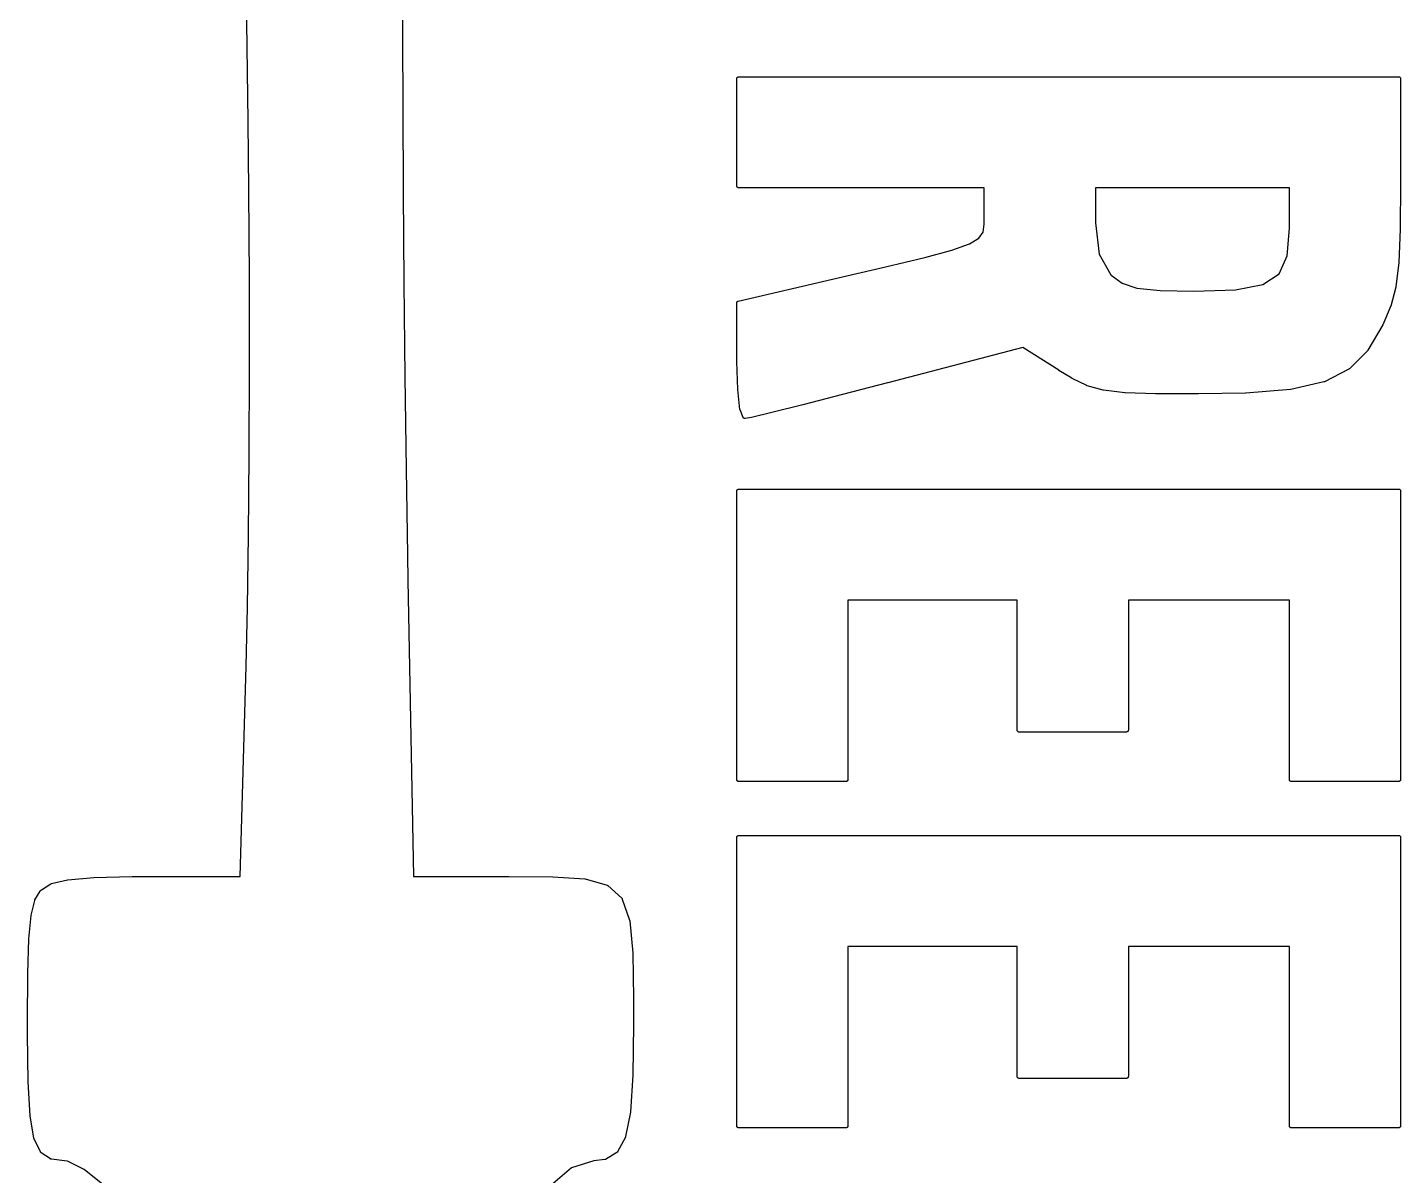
# Model space of a CAD drawing. Extents: x -1.2 to 49.3, y 2.3 to 45.6.
# Drawn here: x 36.845 to 40.369, y 16.127 to 19.074 of the extents above; entities that cross this region are included whole.
import ezdxf

# ---------------------------------------------------------------- set-up
doc = ezdxf.new("R2010")
doc.units = 0
doc.layers.add('BLACK', color=7, linetype='CONTINUOUS')

msp = doc.modelspace()

# ---------------------------------------------------------------- linework, layer by layer
at = {"layer": 'BLACK', "linetype": 'CONTINUOUS'}
for p, q in [((37.4112, 18.8332), (37.4001, 19.6848)), ((37.8076, 19.2418), (37.8075, 19.0643)), ((37.8075, 19.0643), (37.8075, 19.0512)), ((37.8075, 19.0512), (37.808, 18.8672)), ((38.6653, 18.9427), (38.6654, 18.9432)), ((38.6653, 18.6675), (38.6653, 18.9427)), ((38.6654, 18.9437), (38.6656, 18.9442)), ((38.6654, 18.9432), (38.6654, 18.9437)), ((38.6654, 18.9437), (38.6654, 18.9437)), ((38.6654, 18.9437), (38.6654, 18.9437)), ((38.6656, 18.9442), (38.6657, 18.9446)), ((38.6657, 18.9446), (38.666, 18.9451)), ((38.6657, 18.9446), (38.6657, 18.9446)), ((38.6657, 18.9446), (38.6657, 18.9446)), ((38.666, 18.9451), (38.6662, 18.9455)), ((38.6662, 18.9455), (38.6665, 18.9459)), ((38.6662, 18.9455), (38.6662, 18.9455)), ((38.6662, 18.9455), (38.6662, 18.9455)), ((38.6665, 18.9459), (38.6668, 18.9462)), ((38.6668, 18.9462), (38.6672, 18.9465)), ((38.6668, 18.9462), (38.6668, 18.9462)), ((38.6668, 18.9462), (38.6668, 18.9462)), ((38.6672, 18.9465), (38.6676, 18.9468)), ((38.6676, 18.9468), (38.668, 18.9471)), ((38.6676, 18.9468), (38.6676, 18.9468)), ((38.6676, 18.9468), (38.6676, 18.9468)), ((38.668, 18.9471), (38.6684, 18.9473)), ((38.6684, 18.9473), (38.6684, 18.9473)), ((38.6684, 18.9473), (38.6685, 18.9473)), ((38.6685, 18.9473), (38.6689, 18.9474)), ((38.6689, 18.9474), (38.6694, 18.9476)), ((38.6694, 18.9476), (38.6694, 18.9476)), ((38.6694, 18.9476), (38.6694, 18.9476)), ((38.6694, 18.9476), (38.6698, 18.9476)), ((38.6698, 18.9476), (38.6703, 18.9477)), ((38.6703, 18.9477), (40.3637, 18.9477)), ((40.3637, 18.9477), (40.3642, 18.9476)), ((40.3642, 18.9476), (40.3647, 18.9476)), ((40.3647, 18.9476), (40.3647, 18.9476)), ((40.3647, 18.9476), (40.3647, 18.9476)), ((40.3647, 18.9476), (40.3652, 18.9474)), ((40.3652, 18.9474), (40.3656, 18.9473)), ((40.3656, 18.9473), (40.3656, 18.9473)), ((40.3656, 18.9473), (40.3656, 18.9473)), ((40.3656, 18.9473), (40.3661, 18.947)), ((40.3661, 18.947), (40.3665, 18.9468)), ((40.3665, 18.9468), (40.3665, 18.9468)), ((40.3665, 18.9468), (40.3665, 18.9468)), ((40.3665, 18.9468), (40.3669, 18.9465)), ((40.3669, 18.9465), (40.3672, 18.9462)), ((40.3672, 18.9462), (40.3672, 18.9462)), ((40.3672, 18.9462), (40.3672, 18.9462)), ((40.3672, 18.9462), (40.3675, 18.9458)), ((40.3675, 18.9458), (40.3678, 18.9454)), ((40.3678, 18.9454), (40.3678, 18.9454)), ((40.3678, 18.9454), (40.3678, 18.9454)), ((40.3678, 18.9454), (40.3681, 18.945)), ((40.3681, 18.945), (40.3683, 18.9446)), ((40.3683, 18.9446), (40.3683, 18.9446)), ((40.3683, 18.9446), (40.3683, 18.9445)), ((40.3683, 18.9445), (40.3684, 18.9441)), ((40.3684, 18.9441), (40.3686, 18.9436)), ((40.3686, 18.9436), (40.3686, 18.9436)), ((40.3686, 18.9436), (40.3686, 18.9436)), ((40.3686, 18.9436), (40.3686, 18.9432)), ((40.3686, 18.9432), (40.3687, 18.9427)), ((40.3687, 18.9427), (40.3687, 18.6741)), ((37.808, 18.8672), (37.8092, 18.6525)), ((37.4131, 18.6547), (37.4112, 18.8332)), ((37.4144, 18.4299), (37.4131, 18.6547)), ((37.4131, 18.6547), (37.4131, 18.6547)), ((37.8092, 18.6525), (37.8092, 18.6525)), ((37.8092, 18.6525), (37.8112, 18.4188)), ((38.6654, 18.667), (38.6653, 18.6675)), ((38.6654, 18.6666), (38.6654, 18.667)), ((38.6654, 18.6665), (38.6654, 18.6666)), ((38.6656, 18.666), (38.6654, 18.6665)), ((38.6654, 18.6665), (38.6654, 18.6665)), ((38.6657, 18.6656), (38.6656, 18.666)), ((38.6659, 18.6652), (38.6657, 18.6656)), ((38.6657, 18.6656), (38.6657, 18.6656)), ((38.6657, 18.6656), (38.6657, 18.6656)), ((38.6661, 18.6648), (38.6659, 18.6652)), ((38.6662, 18.6647), (38.6661, 18.6648)), ((38.6665, 18.6643), (38.6662, 18.6647)), ((38.6662, 18.6647), (38.6662, 18.6647)), ((38.6668, 18.664), (38.6665, 18.6643)), ((38.6671, 18.6637), (38.6668, 18.664)), ((38.6668, 18.664), (38.6668, 18.664)), ((38.6668, 18.664), (38.6668, 18.664)), ((38.6675, 18.6634), (38.6671, 18.6637)), ((38.6679, 18.6632), (38.6675, 18.6634)), ((38.6675, 18.6634), (38.6675, 18.6634)), ((38.6675, 18.6634), (38.6675, 18.6634)), ((38.6684, 18.6629), (38.6679, 18.6632)), ((38.6688, 18.6628), (38.6684, 18.6629)), ((38.6684, 18.6629), (38.6684, 18.6629)), ((38.6684, 18.6629), (38.6684, 18.6629)), ((38.6693, 18.6626), (38.6688, 18.6628)), ((38.6698, 18.6626), (38.6693, 18.6626)), ((38.6693, 18.6626), (38.6693, 18.6626)), ((38.6693, 18.6626), (38.6693, 18.6626)), ((38.6703, 18.6625), (38.6698, 18.6626)), ((39.3003, 18.6625), (38.6703, 18.6625)), ((39.3003, 18.5944), (39.3003, 18.6625)), ((39.5855, 18.6625), (39.5855, 18.5725)), ((40.0835, 18.6625), (39.5855, 18.6625)), ((40.0835, 18.565), (40.0835, 18.6625)), ((40.3687, 18.6741), (40.3677, 18.5564)), ((39.3004, 18.5688), (39.3003, 18.5944)), ((39.5855, 18.5725), (39.595, 18.4921)), ((39.2868, 18.5332), (39.2974, 18.5487)), ((39.2974, 18.5487), (39.3004, 18.5688)), ((40.0775, 18.4876), (40.0835, 18.5586)), ((40.0835, 18.5586), (40.0835, 18.565)), ((40.3677, 18.5562), (40.364, 18.4711)), ((40.3677, 18.5564), (40.3677, 18.5563)), ((40.3677, 18.5563), (40.3677, 18.5563)), ((40.3677, 18.5563), (40.3677, 18.5562)), ((39.1475, 18.4839), (39.2176, 18.5027)), ((39.2176, 18.5027), (39.2623, 18.5185)), ((39.2623, 18.5185), (39.2868, 18.5332)), ((39.047, 18.4598), (39.1475, 18.4839)), ((39.595, 18.4921), (39.6255, 18.4391)), ((40.057, 18.4417), (40.0775, 18.4876)), ((40.364, 18.4707), (40.3563, 18.4084)), ((40.364, 18.4711), (40.364, 18.471)), ((40.364, 18.471), (40.364, 18.4708)), ((40.364, 18.4708), (40.364, 18.4707)), ((37.4144, 18.4298), (37.4144, 18.4299)), ((37.4147, 18.2014), (37.4144, 18.4298)), ((38.9106, 18.428), (39.047, 18.4597)), ((39.047, 18.4597), (39.047, 18.4598)), ((39.6255, 18.4391), (39.6261, 18.4384)), ((39.6261, 18.4384), (39.6539, 18.4174)), ((40.0156, 18.4144), (40.057, 18.4417)), ((37.8112, 18.4188), (37.8112, 18.4188)), ((37.8112, 18.4188), (37.8138, 18.1777)), ((38.6692, 18.3719), (38.9106, 18.428)), ((38.9106, 18.428), (38.9106, 18.428)), ((39.6539, 18.4174), (39.6918, 18.4049)), ((39.6918, 18.4049), (39.7518, 18.3988)), ((39.7518, 18.3988), (39.8381, 18.3973)), ((39.8381, 18.3973), (39.9449, 18.4009)), ((39.9449, 18.4009), (40.0156, 18.4144)), ((40.3562, 18.4078), (40.3435, 18.3588)), ((40.3563, 18.4081), (40.3562, 18.4078)), ((40.3563, 18.4084), (40.3563, 18.4084)), ((40.3563, 18.4084), (40.3563, 18.4081)), ((38.6653, 18.3671), (38.6654, 18.3675)), ((38.6653, 18.2209), (38.6653, 18.3671)), ((38.6654, 18.3681), (38.6656, 18.3684)), ((38.6654, 18.368), (38.6654, 18.3681)), ((38.6654, 18.3679), (38.6654, 18.368)), ((38.6654, 18.3675), (38.6654, 18.3679)), ((38.6656, 18.3684), (38.6657, 18.3688)), ((38.6657, 18.369), (38.6659, 18.3693)), ((38.6657, 18.3689), (38.6657, 18.369)), ((38.6657, 18.3688), (38.6657, 18.3689)), ((38.6659, 18.3693), (38.6661, 18.3697)), ((38.6661, 18.3697), (38.6662, 18.3698)), ((38.6662, 18.3699), (38.6665, 18.3702)), ((38.6662, 18.3698), (38.6662, 18.3699)), ((38.6665, 18.3702), (38.6667, 18.3705)), ((38.6667, 18.3705), (38.6668, 18.3705)), ((38.6668, 18.3706), (38.6671, 18.3708)), ((38.6668, 18.3705), (38.6668, 18.3706)), ((38.6671, 18.3708), (38.6674, 18.3711)), ((38.6674, 18.3711), (38.6675, 18.3711)), ((38.6675, 18.3711), (38.6676, 18.3712)), ((38.6676, 18.3712), (38.6679, 18.3714)), ((38.6679, 18.3714), (38.6683, 18.3716)), ((38.6683, 18.3716), (38.6684, 18.3716)), ((38.6684, 18.3716), (38.6685, 18.3717)), ((38.6685, 18.3717), (38.6688, 18.3718)), ((38.6688, 18.3718), (38.6692, 18.3719)), ((40.3434, 18.3587), (40.3433, 18.3584)), ((40.3435, 18.3588), (40.3434, 18.3587)), ((40.3432, 18.3581), (40.3241, 18.3126)), ((40.3433, 18.3584), (40.3432, 18.3581)), ((40.3234, 18.3111), (40.2851, 18.2461)), ((40.3235, 18.3113), (40.3234, 18.3111)), ((40.3236, 18.3114), (40.3235, 18.3113)), ((40.324, 18.3124), (40.3236, 18.3115)), ((40.3236, 18.3115), (40.3236, 18.3114)), ((40.3241, 18.3125), (40.324, 18.3124)), ((40.3241, 18.3126), (40.3241, 18.3125)), ((40.3241, 18.3125), (40.3241, 18.3125)), ((38.6653, 18.2167), (38.6653, 18.2209)), ((39.3997, 18.2527), (39.0526, 18.1618)), ((39.4921, 18.194), (39.3997, 18.2527)), ((40.2844, 18.2451), (40.2373, 18.1978)), ((40.2845, 18.2452), (40.2844, 18.2451)), ((40.2844, 18.2451), (40.2844, 18.2451)), ((40.2847, 18.2455), (40.2845, 18.2452)), ((40.285, 18.2458), (40.2847, 18.2455)), ((40.2851, 18.246), (40.285, 18.2459)), ((40.285, 18.2459), (40.285, 18.2458)), ((40.2851, 18.2461), (40.2851, 18.246)), ((37.414, 17.9784), (37.4147, 18.2013)), ((37.4147, 18.2013), (37.4147, 18.2014)), ((38.6653, 18.2166), (38.6653, 18.2167)), ((38.6653, 18.2167), (38.6653, 18.2167)), ((38.6677, 18.1449), (38.6653, 18.2166)), ((38.6653, 18.2166), (38.6653, 18.2166)), ((39.4922, 18.1939), (39.4921, 18.194)), ((39.4921, 18.194), (39.4921, 18.194)), ((39.4921, 18.194), (39.4921, 18.194)), ((39.5254, 18.1736), (39.4922, 18.1939)), ((40.2361, 18.1969), (40.1734, 18.1648)), ((40.2363, 18.197), (40.2361, 18.1969)), ((40.2365, 18.1971), (40.2363, 18.197)), ((40.2367, 18.1973), (40.2365, 18.1971)), ((40.2369, 18.1974), (40.2367, 18.1973)), ((40.2371, 18.1976), (40.2369, 18.1974)), ((40.2373, 18.1977), (40.2371, 18.1976)), ((40.2373, 18.1978), (40.2373, 18.1977)), ((37.8138, 18.1777), (37.8138, 18.1777)), ((37.8138, 18.1777), (37.8169, 17.9407)), ((39.0525, 18.1617), (38.9368, 18.1316)), ((39.0526, 18.1618), (39.0525, 18.1617)), ((39.0525, 18.1617), (39.0525, 18.1617)), ((39.5255, 18.1735), (39.5254, 18.1736)), ((39.5257, 18.1734), (39.5255, 18.1735)), ((39.5258, 18.1734), (39.5257, 18.1734)), ((39.5636, 18.1548), (39.5258, 18.1734)), ((39.564, 18.1546), (39.5636, 18.1548)), ((39.5644, 18.1545), (39.564, 18.1546)), ((39.5645, 18.1545), (39.5644, 18.1545)), ((39.6059, 18.1429), (39.5645, 18.1545)), ((40.1722, 18.1644), (40.087, 18.1449)), ((40.1723, 18.1644), (40.1722, 18.1644)), ((40.1724, 18.1644), (40.1723, 18.1644)), ((40.1727, 18.1646), (40.1724, 18.1644)), ((40.1731, 18.1647), (40.1727, 18.1646)), ((40.1732, 18.1647), (40.1731, 18.1647)), ((40.1733, 18.1648), (40.1732, 18.1647)), ((40.1734, 18.1648), (40.1733, 18.1648)), ((38.6677, 18.1448), (38.6677, 18.1449)), ((38.6677, 18.1446), (38.6677, 18.1448)), ((38.6734, 18.0937), (38.6677, 18.1446)), ((38.6677, 18.1446), (38.6677, 18.1446)), ((38.9367, 18.1316), (38.8352, 18.1057)), ((38.9368, 18.1316), (38.9367, 18.1316)), ((38.9367, 18.1316), (38.9367, 18.1316)), ((39.6063, 18.1428), (39.6059, 18.1429)), ((39.6066, 18.1427), (39.6063, 18.1428)), ((39.6067, 18.1427), (39.6066, 18.1427)), ((39.6615, 18.1364), (39.6067, 18.1427)), ((39.6616, 18.1364), (39.6615, 18.1364)), ((39.6618, 18.1364), (39.6616, 18.1364)), ((39.6619, 18.1364), (39.6618, 18.1364)), ((39.7396, 18.1338), (39.6619, 18.1364)), ((39.7397, 18.1338), (39.7396, 18.1338)), ((39.7396, 18.1338), (39.7396, 18.1338)), ((39.7398, 18.1338), (39.7397, 18.1338)), ((39.8502, 18.1333), (39.7398, 18.1338)), ((39.8503, 18.1333), (39.8502, 18.1333)), ((39.8502, 18.1333), (39.8502, 18.1333)), ((39.8502, 18.1333), (39.8502, 18.1333)), ((39.9712, 18.1354), (39.8503, 18.1333)), ((39.9714, 18.1354), (39.9712, 18.1354)), ((39.9715, 18.1354), (39.9714, 18.1354)), ((39.9716, 18.1354), (39.9715, 18.1354)), ((40.0863, 18.1448), (39.9716, 18.1354)), ((40.0866, 18.1449), (40.0863, 18.1448)), ((40.0869, 18.1449), (40.0866, 18.1449)), ((40.087, 18.1449), (40.0869, 18.1449)), ((38.6734, 18.0935), (38.6734, 18.0937)), ((38.6734, 18.0934), (38.6734, 18.0935)), ((38.6735, 18.0931), (38.6734, 18.0934)), ((38.6736, 18.0928), (38.6735, 18.0931)), ((38.6736, 18.0926), (38.6736, 18.0928)), ((38.6737, 18.0924), (38.6736, 18.0926)), ((38.6816, 18.0731), (38.6737, 18.0924)), ((38.6737, 18.0924), (38.6737, 18.0924)), ((38.7551, 18.0856), (38.7034, 18.0733)), ((38.8352, 18.1057), (38.7551, 18.0856)), ((38.7551, 18.0856), (38.7551, 18.0856)), ((38.7551, 18.0856), (38.7551, 18.0856)), ((38.8352, 18.1057), (38.8352, 18.1057)), ((38.8352, 18.1057), (38.8352, 18.1057)), ((38.6818, 18.0726), (38.6816, 18.0731)), ((38.682, 18.0722), (38.6818, 18.0726)), ((38.6823, 18.0718), (38.682, 18.0722)), ((38.682, 18.0722), (38.682, 18.0722)), ((38.682, 18.0722), (38.682, 18.0722)), ((38.6826, 18.0715), (38.6823, 18.0718)), ((38.6831, 18.071), (38.6826, 18.0715)), ((38.6826, 18.0715), (38.6826, 18.0715)), ((38.6826, 18.0715), (38.6826, 18.0715)), ((38.6834, 18.0708), (38.6831, 18.071)), ((38.6839, 18.0706), (38.6834, 18.0708)), ((38.6834, 18.0708), (38.6834, 18.0708)), ((38.6834, 18.0708), (38.6834, 18.0708)), ((38.6842, 18.0704), (38.6839, 18.0706)), ((38.6843, 18.0704), (38.6842, 18.0704)), ((38.6842, 18.0704), (38.6842, 18.0704)), ((38.6848, 18.0702), (38.6843, 18.0704)), ((38.6852, 18.0701), (38.6848, 18.0702)), ((38.6857, 18.07), (38.6852, 18.0701)), ((38.6852, 18.0701), (38.6852, 18.0701)), ((38.6852, 18.0701), (38.6852, 18.0701)), ((38.6861, 18.07), (38.6857, 18.07)), ((38.6862, 18.07), (38.6861, 18.07)), ((38.6861, 18.07), (38.6861, 18.07)), ((38.6866, 18.07), (38.6862, 18.07)), ((38.6871, 18.0701), (38.6866, 18.07)), ((38.6872, 18.0701), (38.6871, 18.0701)), ((38.6871, 18.0701), (38.6871, 18.0701)), ((38.6871, 18.0701), (38.6871, 18.0701)), ((38.7032, 18.0732), (38.6872, 18.0701)), ((38.7033, 18.0732), (38.7032, 18.0732)), ((38.7034, 18.0733), (38.7033, 18.0732)), ((38.7033, 18.0732), (38.7033, 18.0732)), ((37.4124, 17.7702), (37.414, 17.9783)), ((37.414, 17.9783), (37.414, 17.9784)), ((37.8169, 17.9407), (37.8169, 17.9407)), ((37.8169, 17.9407), (37.8204, 17.7197)), ((38.6653, 17.8844), (38.6654, 17.8849)), ((38.6653, 17.1435), (38.6653, 17.8844)), ((38.6654, 17.8854), (38.6656, 17.8859)), ((38.6654, 17.8853), (38.6654, 17.8854)), ((38.6654, 17.8854), (38.6654, 17.8854)), ((38.6654, 17.8849), (38.6654, 17.8853)), ((38.6656, 17.8859), (38.6657, 17.8863)), ((38.6657, 17.8863), (38.666, 17.8868)), ((38.6657, 17.8863), (38.6657, 17.8863)), ((38.6657, 17.8863), (38.6657, 17.8863)), ((38.666, 17.8868), (38.6662, 17.8871)), ((38.6662, 17.8872), (38.6665, 17.8875)), ((38.6662, 17.8871), (38.6662, 17.8872)), ((38.6662, 17.8871), (38.6662, 17.8871)), ((38.6665, 17.8875), (38.6668, 17.8879)), ((38.6668, 17.8879), (38.6672, 17.8882)), ((38.6668, 17.8879), (38.6668, 17.8879)), ((38.6668, 17.8879), (38.6668, 17.8879)), ((38.6672, 17.8882), (38.6676, 17.8885)), ((38.6676, 17.8885), (38.668, 17.8887)), ((38.6676, 17.8885), (38.6676, 17.8885)), ((38.6676, 17.8885), (38.6676, 17.8885)), ((38.668, 17.8887), (38.6684, 17.889)), ((38.6684, 17.889), (38.6684, 17.889)), ((38.6684, 17.889), (38.6685, 17.889)), ((38.6685, 17.889), (38.6689, 17.8891)), ((38.6689, 17.8891), (38.6694, 17.8892)), ((38.6694, 17.8892), (38.6698, 17.8893)), ((38.6694, 17.8892), (38.6694, 17.8892)), ((38.6694, 17.8892), (38.6694, 17.8892)), ((38.6698, 17.8893), (38.6703, 17.8893)), ((38.6703, 17.8893), (40.3637, 17.8893)), ((40.3637, 17.8893), (40.3642, 17.8893)), ((40.3642, 17.8893), (40.3647, 17.8892)), ((40.3647, 17.8892), (40.3647, 17.8892)), ((40.3647, 17.8892), (40.3647, 17.8892)), ((40.3647, 17.8892), (40.3652, 17.8891)), ((40.3652, 17.8891), (40.3656, 17.8889)), ((40.3656, 17.8889), (40.3656, 17.8889)), ((40.3656, 17.8889), (40.3656, 17.8889)), ((40.3656, 17.8889), (40.3661, 17.8887)), ((40.3661, 17.8887), (40.3665, 17.8885)), ((40.3665, 17.8885), (40.3665, 17.8885)), ((40.3665, 17.8885), (40.3665, 17.8885)), ((40.3665, 17.8885), (40.3669, 17.8881)), ((40.3669, 17.8881), (40.3672, 17.8879)), ((40.3672, 17.8879), (40.3672, 17.8878)), ((40.3672, 17.8878), (40.3672, 17.8878)), ((40.3672, 17.8878), (40.3675, 17.8875)), ((40.3675, 17.8875), (40.3678, 17.8871)), ((40.3678, 17.8871), (40.3678, 17.8871)), ((40.3678, 17.8871), (40.3678, 17.8871)), ((40.3678, 17.8871), (40.3681, 17.8867)), ((40.3681, 17.8867), (40.3683, 17.8862)), ((40.3683, 17.8862), (40.3683, 17.8862)), ((40.3683, 17.8862), (40.3683, 17.8862)), ((40.3683, 17.8862), (40.3684, 17.8858)), ((40.3684, 17.8858), (40.3686, 17.8853)), ((40.3686, 17.8853), (40.3686, 17.8853)), ((40.3686, 17.8853), (40.3686, 17.8853)), ((40.3686, 17.8853), (40.3686, 17.8848)), ((40.3686, 17.8848), (40.3687, 17.8843)), ((40.3687, 17.8843), (40.3687, 17.1434)), ((37.4099, 17.5858), (37.4124, 17.7701)), ((37.4124, 17.7701), (37.4124, 17.7702)), ((37.8204, 17.7197), (37.8204, 17.7197)), ((37.8204, 17.7197), (37.8215, 17.6551)), ((37.8215, 17.6551), (37.8215, 17.6551)), ((37.8215, 17.6551), (37.8354, 16.8945)), ((37.4065, 17.4347), (37.4099, 17.5858)), ((39.385, 17.6042), (38.9505, 17.6042)), ((38.9505, 17.6042), (38.9505, 17.1434)), ((39.385, 17.2705), (39.385, 17.6042)), ((40.0835, 17.6042), (39.6702, 17.6042)), ((39.6702, 17.6042), (39.6702, 17.2704)), ((40.0835, 17.1435), (40.0835, 17.6042)), ((37.3907, 16.8945), (37.4065, 17.4347)), ((39.385, 17.27), (39.385, 17.2705)), ((39.3851, 17.2696), (39.385, 17.27)), ((39.3851, 17.2695), (39.3851, 17.2696)), ((39.3852, 17.269), (39.3851, 17.2695)), ((39.3851, 17.2695), (39.3851, 17.2695)), ((39.3854, 17.2686), (39.3852, 17.269)), ((39.3856, 17.2682), (39.3854, 17.2686)), ((39.3854, 17.2686), (39.3854, 17.2686)), ((39.3854, 17.2686), (39.3854, 17.2686)), ((39.3858, 17.2678), (39.3856, 17.2682)), ((39.3858, 17.2677), (39.3858, 17.2678)), ((39.3862, 17.2673), (39.3858, 17.2677)), ((39.3858, 17.2677), (39.3858, 17.2677)), ((39.3864, 17.267), (39.3862, 17.2673)), ((39.3865, 17.267), (39.3864, 17.267)), ((39.3864, 17.267), (39.3864, 17.267)), ((39.3868, 17.2667), (39.3865, 17.267)), ((39.3872, 17.2664), (39.3868, 17.2667)), ((39.3875, 17.2662), (39.3872, 17.2664)), ((39.3872, 17.2664), (39.3872, 17.2664)), ((39.3872, 17.2664), (39.3872, 17.2664)), ((39.388, 17.2659), (39.3875, 17.2662)), ((39.6679, 17.2663), (39.6675, 17.2661)), ((39.6683, 17.2667), (39.6679, 17.2663)), ((39.6679, 17.2663), (39.6679, 17.2663)), ((39.6679, 17.2663), (39.6679, 17.2663)), ((39.6687, 17.2669), (39.6683, 17.2667)), ((39.669, 17.2673), (39.6687, 17.267)), ((39.6687, 17.267), (39.6687, 17.2669)), ((39.6687, 17.2669), (39.6687, 17.2669)), ((39.6693, 17.2677), (39.669, 17.2673)), ((39.6695, 17.268), (39.6693, 17.2677)), ((39.6693, 17.2677), (39.6693, 17.2677)), ((39.6693, 17.2677), (39.6693, 17.2677)), ((39.6698, 17.2685), (39.6695, 17.268)), ((39.6699, 17.2689), (39.6698, 17.2686)), ((39.6698, 17.2686), (39.6698, 17.2685)), ((39.6698, 17.2685), (39.6698, 17.2685)), ((39.6701, 17.2695), (39.6699, 17.2689)), ((39.6702, 17.2704), (39.6701, 17.2699)), ((39.6701, 17.2699), (39.6701, 17.2695)), ((39.6701, 17.2695), (39.6701, 17.2695)), ((39.6701, 17.2695), (39.6701, 17.2695)), ((39.3881, 17.2659), (39.388, 17.2659)), ((39.388, 17.2659), (39.388, 17.2659)), ((39.3884, 17.2658), (39.3881, 17.2659)), ((39.389, 17.2656), (39.3884, 17.2658)), ((39.3894, 17.2656), (39.389, 17.2656)), ((39.389, 17.2656), (39.389, 17.2656)), ((39.389, 17.2656), (39.389, 17.2656)), ((39.3899, 17.2655), (39.3894, 17.2656)), ((39.6652, 17.2655), (39.3899, 17.2655)), ((39.6657, 17.2655), (39.6652, 17.2655)), ((39.6661, 17.2656), (39.6657, 17.2655)), ((39.6666, 17.2657), (39.6661, 17.2656)), ((39.6661, 17.2656), (39.6661, 17.2656)), ((39.6661, 17.2656), (39.6661, 17.2656)), ((39.667, 17.2659), (39.6666, 17.2657)), ((39.6671, 17.2659), (39.667, 17.2659)), ((39.6675, 17.2661), (39.6671, 17.2659)), ((39.6671, 17.2659), (39.6671, 17.2659)), ((38.6654, 17.143), (38.6653, 17.1435)), ((38.6654, 17.1426), (38.6654, 17.143)), ((38.6654, 17.1425), (38.6654, 17.1426)), ((38.6656, 17.142), (38.6654, 17.1425)), ((38.6654, 17.1425), (38.6654, 17.1425)), ((38.6657, 17.1416), (38.6656, 17.142)), ((38.6659, 17.1412), (38.6657, 17.1416)), ((38.6657, 17.1416), (38.6657, 17.1416)), ((38.6657, 17.1416), (38.6657, 17.1416)), ((38.6661, 17.1408), (38.6659, 17.1412)), ((38.6662, 17.1407), (38.6661, 17.1408)), ((38.6665, 17.1403), (38.6662, 17.1407)), ((38.6662, 17.1407), (38.6662, 17.1407)), ((38.6668, 17.14), (38.6665, 17.1403)), ((38.6671, 17.1397), (38.6668, 17.14)), ((38.6668, 17.14), (38.6668, 17.14)), ((38.6668, 17.14), (38.6668, 17.14)), ((38.6675, 17.1394), (38.6671, 17.1397)), ((38.6679, 17.1392), (38.6675, 17.1394)), ((38.6675, 17.1394), (38.6675, 17.1394)), ((38.6675, 17.1394), (38.6675, 17.1394)), ((38.6684, 17.1389), (38.6679, 17.1392)), ((38.6688, 17.1388), (38.6684, 17.1389)), ((38.6684, 17.1389), (38.6684, 17.1389)), ((38.6684, 17.1389), (38.6684, 17.1389)), ((38.6693, 17.1386), (38.6688, 17.1388)), ((38.6698, 17.1386), (38.6693, 17.1386)), ((38.6693, 17.1386), (38.6693, 17.1386)), ((38.6693, 17.1386), (38.6693, 17.1386)), ((38.6703, 17.1385), (38.6698, 17.1386)), ((38.9455, 17.1385), (38.6703, 17.1385)), ((38.946, 17.1385), (38.9455, 17.1385)), ((38.9464, 17.1386), (38.946, 17.1385)), ((38.9465, 17.1386), (38.9464, 17.1386)), ((38.947, 17.1387), (38.9465, 17.1386)), ((38.9465, 17.1386), (38.9465, 17.1386)), ((38.9474, 17.1389), (38.947, 17.1387)), ((38.9478, 17.1391), (38.9474, 17.1389)), ((38.9474, 17.1389), (38.9474, 17.1389)), ((38.9474, 17.1389), (38.9474, 17.1389)), ((38.9482, 17.1393), (38.9478, 17.1391)), ((38.9483, 17.1393), (38.9482, 17.1393)), ((38.9487, 17.1397), (38.9483, 17.1393)), ((38.9483, 17.1393), (38.9483, 17.1393)), ((38.949, 17.1399), (38.9487, 17.1397)), ((38.9494, 17.1404), (38.949, 17.14)), ((38.949, 17.14), (38.949, 17.1399)), ((38.949, 17.1399), (38.949, 17.1399)), ((38.9496, 17.1407), (38.9494, 17.1404)), ((38.9498, 17.141), (38.9496, 17.1407)), ((38.9496, 17.1407), (38.9496, 17.1407)), ((38.9496, 17.1407), (38.9496, 17.1407)), ((38.9501, 17.1415), (38.9498, 17.141)), ((38.9502, 17.1419), (38.9501, 17.1416)), ((38.9501, 17.1416), (38.9501, 17.1415)), ((38.9501, 17.1415), (38.9501, 17.1415)), ((38.9504, 17.1425), (38.9502, 17.1419)), ((38.9505, 17.1434), (38.9504, 17.1429)), ((38.9504, 17.1429), (38.9504, 17.1425)), ((38.9504, 17.1425), (38.9504, 17.1425)), ((38.9504, 17.1425), (38.9504, 17.1425)), ((40.0835, 17.143), (40.0835, 17.1435)), ((40.0836, 17.1426), (40.0835, 17.143)), ((40.0836, 17.1425), (40.0836, 17.1426)), ((40.0837, 17.142), (40.0836, 17.1425)), ((40.0836, 17.1425), (40.0836, 17.1425)), ((40.0839, 17.1416), (40.0837, 17.142)), ((40.0841, 17.1412), (40.0839, 17.1416)), ((40.0839, 17.1416), (40.0839, 17.1416)), ((40.0839, 17.1416), (40.0839, 17.1416)), ((40.0843, 17.1408), (40.0841, 17.1412)), ((40.0843, 17.1407), (40.0843, 17.1408)), ((40.0847, 17.1403), (40.0843, 17.1407)), ((40.0843, 17.1407), (40.0843, 17.1407)), ((40.0849, 17.14), (40.0847, 17.1403)), ((40.085, 17.14), (40.0849, 17.14)), ((40.0849, 17.14), (40.0849, 17.14)), ((40.0853, 17.1397), (40.085, 17.14)), ((40.0857, 17.1394), (40.0853, 17.1397)), ((40.086, 17.1392), (40.0857, 17.1394)), ((40.0857, 17.1394), (40.0857, 17.1394)), ((40.0857, 17.1394), (40.0857, 17.1394)), ((40.0865, 17.1389), (40.086, 17.1392)), ((40.0866, 17.1389), (40.0865, 17.1389)), ((40.0865, 17.1389), (40.0865, 17.1389)), ((40.0869, 17.1388), (40.0866, 17.1389)), ((40.0875, 17.1386), (40.0869, 17.1388)), ((40.0879, 17.1386), (40.0875, 17.1386)), ((40.0875, 17.1386), (40.0875, 17.1386)), ((40.0875, 17.1386), (40.0875, 17.1386)), ((40.0884, 17.1385), (40.0879, 17.1386)), ((40.3637, 17.1385), (40.0884, 17.1385)), ((40.3642, 17.1385), (40.3637, 17.1385)), ((40.3646, 17.1386), (40.3642, 17.1385)), ((40.3651, 17.1387), (40.3646, 17.1386)), ((40.3646, 17.1386), (40.3646, 17.1386)), ((40.3646, 17.1386), (40.3646, 17.1386)), ((40.3655, 17.1389), (40.3651, 17.1387)), ((40.3656, 17.1389), (40.3655, 17.1389)), ((40.366, 17.1391), (40.3656, 17.1389)), ((40.3656, 17.1389), (40.3656, 17.1389)), ((40.3664, 17.1393), (40.366, 17.1391)), ((40.3668, 17.1397), (40.3664, 17.1393)), ((40.3664, 17.1393), (40.3664, 17.1393)), ((40.3664, 17.1393), (40.3664, 17.1393)), ((40.3672, 17.1399), (40.3668, 17.1397)), ((40.3675, 17.1404), (40.3672, 17.14)), ((40.3672, 17.14), (40.3672, 17.1399)), ((40.3672, 17.1399), (40.3672, 17.1399)), ((40.3678, 17.1407), (40.3675, 17.1404)), ((40.368, 17.141), (40.3678, 17.1407)), ((40.3678, 17.1407), (40.3678, 17.1407)), ((40.3678, 17.1407), (40.3678, 17.1407)), ((40.3683, 17.1415), (40.368, 17.141)), ((40.3684, 17.1419), (40.3683, 17.1416)), ((40.3683, 17.1416), (40.3683, 17.1415)), ((40.3683, 17.1415), (40.3683, 17.1415)), ((40.3686, 17.1425), (40.3684, 17.1419)), ((40.3687, 17.1434), (40.3686, 17.1429)), ((40.3686, 17.1429), (40.3686, 17.1425)), ((40.3686, 17.1425), (40.3686, 17.1425)), ((40.3686, 17.1425), (40.3686, 17.1425)), ((38.6653, 16.9954), (38.6654, 16.9959)), ((38.6653, 16.2545), (38.6653, 16.9954)), ((38.6654, 16.9964), (38.6656, 16.9969)), ((38.6654, 16.9963), (38.6654, 16.9964)), ((38.6654, 16.9964), (38.6654, 16.9964)), ((38.6654, 16.9959), (38.6654, 16.9963)), ((38.6656, 16.9969), (38.6657, 16.9973)), ((38.6657, 16.9973), (38.666, 16.9978)), ((38.6657, 16.9973), (38.6657, 16.9973)), ((38.6657, 16.9973), (38.6657, 16.9973)), ((38.666, 16.9978), (38.6662, 16.9981)), ((38.6662, 16.9982), (38.6665, 16.9985)), ((38.6662, 16.9981), (38.6662, 16.9982)), ((38.6662, 16.9981), (38.6662, 16.9981)), ((38.6665, 16.9985), (38.6668, 16.9989)), ((38.6668, 16.9989), (38.6672, 16.9992)), ((38.6668, 16.9989), (38.6668, 16.9989)), ((38.6668, 16.9989), (38.6668, 16.9989)), ((38.6672, 16.9992), (38.6676, 16.9995)), ((38.6676, 16.9995), (38.668, 16.9997)), ((38.6676, 16.9995), (38.6676, 16.9995)), ((38.6676, 16.9995), (38.6676, 16.9995)), ((38.668, 16.9997), (38.6684, 17)), ((38.6684, 17), (38.6684, 17)), ((38.6684, 17), (38.6685, 17)), ((38.6685, 17), (38.6689, 17.0001)), ((38.6689, 17.0001), (38.6694, 17.0002)), ((38.6694, 17.0002), (38.6698, 17.0003)), ((38.6694, 17.0002), (38.6694, 17.0002)), ((38.6694, 17.0002), (38.6694, 17.0002)), ((38.6698, 17.0003), (38.6703, 17.0003)), ((38.6703, 17.0003), (40.3637, 17.0003)), ((40.3637, 17.0003), (40.3642, 17.0003)), ((40.3642, 17.0003), (40.3647, 17.0002)), ((40.3647, 17.0002), (40.3647, 17.0002)), ((40.3647, 17.0002), (40.3647, 17.0002)), ((40.3647, 17.0002), (40.3652, 17.0001)), ((40.3652, 17.0001), (40.3656, 16.9999)), ((40.3656, 16.9999), (40.3656, 16.9999)), ((40.3656, 16.9999), (40.3656, 16.9999)), ((40.3656, 16.9999), (40.3661, 16.9997)), ((40.3661, 16.9997), (40.3665, 16.9995)), ((40.3665, 16.9995), (40.3665, 16.9995)), ((40.3665, 16.9995), (40.3665, 16.9995)), ((40.3665, 16.9995), (40.3669, 16.9992)), ((40.3669, 16.9992), (40.3672, 16.9989)), ((40.3672, 16.9989), (40.3672, 16.9988)), ((40.3672, 16.9988), (40.3672, 16.9988)), ((40.3672, 16.9988), (40.3675, 16.9985)), ((40.3675, 16.9985), (40.3678, 16.9981)), ((40.3678, 16.9981), (40.3678, 16.9981)), ((40.3678, 16.9981), (40.3678, 16.9981)), ((40.3678, 16.9981), (40.3681, 16.9977)), ((40.3681, 16.9977), (40.3683, 16.9972)), ((40.3683, 16.9972), (40.3683, 16.9972)), ((40.3683, 16.9972), (40.3683, 16.9972)), ((40.3683, 16.9972), (40.3684, 16.9969)), ((40.3684, 16.9969), (40.3686, 16.9963)), ((40.3686, 16.9963), (40.3686, 16.9963)), ((40.3686, 16.9963), (40.3686, 16.9963)), ((40.3686, 16.9963), (40.3686, 16.9958)), ((40.3686, 16.9958), (40.3687, 16.9953)), ((40.3687, 16.9953), (40.3687, 16.2544)), ((36.9064, 16.8764), (36.948, 16.8864)), ((36.948, 16.8864), (36.9481, 16.8864)), ((36.9481, 16.8864), (36.9484, 16.8864)), ((36.9484, 16.8864), (36.9488, 16.8865)), ((36.9488, 16.8865), (37.0151, 16.8921)), ((37.0151, 16.8921), (37.0152, 16.8921)), ((37.0152, 16.8921), (37.0153, 16.8921)), ((37.0153, 16.8921), (37.0154, 16.8922)), ((37.0154, 16.8922), (37.114, 16.8944)), ((37.114, 16.8944), (37.1141, 16.8944)), ((37.1141, 16.8944), (37.156, 16.8945)), ((37.1141, 16.8944), (37.1141, 16.8944)), ((37.1141, 16.8944), (37.1141, 16.8944)), ((37.156, 16.8945), (37.3907, 16.8945)), ((37.8354, 16.8945), (38.08, 16.8945)), ((38.08, 16.8945), (38.1929, 16.894)), ((38.1929, 16.894), (38.1929, 16.894)), ((38.1929, 16.894), (38.1931, 16.894)), ((38.1931, 16.894), (38.1932, 16.894)), ((38.1932, 16.894), (38.2753, 16.8887)), ((38.2753, 16.8887), (38.2754, 16.8887)), ((38.2754, 16.8887), (38.2754, 16.8887)), ((38.2754, 16.8887), (38.2754, 16.8887)), ((38.2754, 16.8887), (38.2757, 16.8886)), ((38.2757, 16.8886), (38.2764, 16.8885)), ((38.2764, 16.8885), (38.2764, 16.8885)), ((38.2764, 16.8885), (38.2764, 16.8885)), ((38.2764, 16.8885), (38.3326, 16.8726)), ((36.8641, 16.8348), (36.8773, 16.8571)), ((36.8773, 16.8571), (36.8774, 16.8572)), ((36.8773, 16.8571), (36.8773, 16.8571)), ((36.8774, 16.8572), (36.8777, 16.8575)), ((36.8774, 16.8572), (36.8774, 16.8572)), ((36.8777, 16.8575), (36.8779, 16.8579)), ((36.8779, 16.8579), (36.878, 16.8579)), ((36.878, 16.858), (36.8797, 16.8597)), ((36.878, 16.8579), (36.878, 16.858)), ((36.8797, 16.8597), (36.8798, 16.8598)), ((36.8797, 16.8597), (36.8797, 16.8597)), ((36.8798, 16.8599), (36.8802, 16.8601)), ((36.8798, 16.8598), (36.8798, 16.8599)), ((36.8802, 16.8601), (36.8805, 16.8604)), ((36.8805, 16.8604), (36.8806, 16.8605)), ((36.8805, 16.8604), (36.8805, 16.8604)), ((36.8806, 16.8605), (36.9049, 16.8757)), ((36.9049, 16.8757), (36.905, 16.8758)), ((36.905, 16.8758), (36.9053, 16.8759)), ((36.9053, 16.8759), (36.9055, 16.876)), ((36.9055, 16.876), (36.9057, 16.8761)), ((36.9057, 16.8761), (36.9059, 16.8762)), ((36.9059, 16.8762), (36.9062, 16.8763)), ((36.9062, 16.8763), (36.9064, 16.8764)), ((38.3326, 16.8726), (38.3327, 16.8726)), ((38.3327, 16.8726), (38.3328, 16.8725)), ((38.3328, 16.8725), (38.333, 16.8725)), ((38.333, 16.8725), (38.3333, 16.8723)), ((38.3333, 16.8723), (38.3336, 16.8722)), ((38.3336, 16.8722), (38.3337, 16.8721)), ((38.3337, 16.8721), (38.3338, 16.872)), ((38.3338, 16.872), (38.3341, 16.8718)), ((38.3341, 16.8718), (38.3344, 16.8716)), ((38.3344, 16.8716), (38.3345, 16.8715)), ((38.3345, 16.8715), (38.3346, 16.8714)), ((38.3346, 16.8714), (38.3699, 16.839)), ((36.8545, 16.7957), (36.8636, 16.8334)), ((36.8636, 16.8335), (36.8637, 16.8337)), ((36.8636, 16.8334), (36.8636, 16.8335)), ((36.8637, 16.8339), (36.8638, 16.8341)), ((36.8637, 16.8337), (36.8637, 16.8339)), ((36.8638, 16.8341), (36.8639, 16.8344)), ((36.8639, 16.8344), (36.864, 16.8346)), ((36.864, 16.8346), (36.8641, 16.8348)), ((38.3699, 16.839), (38.3699, 16.839)), ((38.3699, 16.839), (38.3701, 16.8388)), ((38.3701, 16.8388), (38.3702, 16.8387)), ((38.3702, 16.8387), (38.3704, 16.8385)), ((38.3704, 16.8385), (38.3705, 16.8383)), ((38.3705, 16.8383), (38.3707, 16.8381)), ((38.3707, 16.8381), (38.3708, 16.8379)), ((38.3708, 16.8379), (38.3709, 16.8376)), ((38.3709, 16.8376), (38.371, 16.8374)), ((38.371, 16.8374), (38.3711, 16.8372)), ((38.3711, 16.8372), (38.3712, 16.837)), ((38.3712, 16.837), (38.3903, 16.7823)), ((36.8487, 16.7352), (36.8544, 16.795)), ((36.8544, 16.7951), (36.8545, 16.7954)), ((36.8544, 16.795), (36.8544, 16.7951)), ((36.8545, 16.7954), (36.8545, 16.7957)), ((38.3903, 16.7823), (38.3903, 16.7823)), ((38.3903, 16.7823), (38.3904, 16.7822)), ((38.3904, 16.7822), (38.3904, 16.7821)), ((38.3904, 16.7821), (38.3905, 16.7817)), ((38.3905, 16.7817), (38.3906, 16.7813)), ((38.3906, 16.7813), (38.3906, 16.7812)), ((38.3906, 16.7812), (38.3906, 16.7812)), ((38.3906, 16.7812), (38.3985, 16.6984)), ((36.8458, 16.6462), (36.8487, 16.7349)), ((36.8487, 16.7351), (36.8487, 16.7352)), ((36.8487, 16.735), (36.8487, 16.7351)), ((36.8487, 16.7349), (36.8487, 16.735)), ((39.385, 16.7152), (38.9505, 16.7152)), ((38.9505, 16.7152), (38.9505, 16.2544)), ((39.385, 16.3815), (39.385, 16.7152)), ((40.0835, 16.7152), (39.6702, 16.7152)), ((39.6702, 16.7152), (39.6702, 16.3814)), ((40.0835, 16.2545), (40.0835, 16.7152)), ((38.3985, 16.6984), (38.3985, 16.6984)), ((38.3985, 16.6984), (38.3985, 16.6982)), ((38.3985, 16.6982), (38.3985, 16.698)), ((38.3985, 16.698), (38.4002, 16.5814)), ((36.845, 16.5219), (36.8458, 16.6461)), ((36.8458, 16.6461), (36.8458, 16.6462)), ((36.8458, 16.6462), (36.8458, 16.6462)), ((36.8458, 16.6462), (36.8458, 16.6462)), ((38.4002, 16.5814), (38.4002, 16.5813)), ((38.4002, 16.5813), (38.4002, 16.5159)), ((36.845, 16.5218), (36.845, 16.5219)), ((36.845, 16.4897), (36.845, 16.5218)), ((38.4002, 16.5158), (38.3985, 16.385)), ((38.4002, 16.5159), (38.4002, 16.5158)), ((36.8466, 16.3677), (36.845, 16.4897)), ((36.845, 16.4897), (36.845, 16.4897)), ((36.8466, 16.3676), (36.8466, 16.3677)), ((36.8466, 16.3675), (36.8466, 16.3676)), ((36.8466, 16.3676), (36.8466, 16.3676)), ((36.8516, 16.2807), (36.8466, 16.3675)), ((38.3984, 16.3847), (38.3922, 16.2906)), ((38.3985, 16.385), (38.3984, 16.3849)), ((38.3984, 16.3849), (38.3984, 16.3848)), ((38.3984, 16.3848), (38.3984, 16.3847)), ((39.385, 16.381), (39.385, 16.3815)), ((39.3851, 16.3806), (39.385, 16.381)), ((39.3851, 16.3805), (39.3851, 16.3806)), ((39.3852, 16.3801), (39.3851, 16.3805)), ((39.3851, 16.3805), (39.3851, 16.3805)), ((39.3854, 16.3796), (39.3852, 16.3801)), ((39.3856, 16.3792), (39.3854, 16.3796)), ((39.3854, 16.3796), (39.3854, 16.3796)), ((39.3854, 16.3796), (39.3854, 16.3796)), ((39.3858, 16.3788), (39.3856, 16.3792)), ((39.3858, 16.3787), (39.3858, 16.3788)), ((39.3862, 16.3783), (39.3858, 16.3787)), ((39.3858, 16.3787), (39.3858, 16.3787)), ((39.3864, 16.378), (39.3862, 16.3783)), ((39.3865, 16.378), (39.3864, 16.378)), ((39.3864, 16.378), (39.3864, 16.378)), ((39.3868, 16.3777), (39.3865, 16.378)), ((39.3872, 16.3774), (39.3868, 16.3777)), ((39.3875, 16.3772), (39.3872, 16.3774)), ((39.3872, 16.3774), (39.3872, 16.3774)), ((39.3872, 16.3774), (39.3872, 16.3774)), ((39.388, 16.3769), (39.3875, 16.3772)), ((39.3881, 16.3769), (39.388, 16.3769)), ((39.388, 16.3769), (39.388, 16.3769)), ((39.3884, 16.3768), (39.3881, 16.3769)), ((39.389, 16.3766), (39.3884, 16.3768)), ((39.3894, 16.3766), (39.389, 16.3766)), ((39.389, 16.3766), (39.389, 16.3766)), ((39.389, 16.3766), (39.389, 16.3766)), ((39.3899, 16.3765), (39.3894, 16.3766)), ((39.6652, 16.3765), (39.3899, 16.3765)), ((39.6657, 16.3765), (39.6652, 16.3765)), ((39.6661, 16.3766), (39.6657, 16.3765)), ((39.6666, 16.3767), (39.6661, 16.3766)), ((39.6661, 16.3766), (39.6661, 16.3766)), ((39.6661, 16.3766), (39.6661, 16.3766)), ((39.667, 16.3769), (39.6666, 16.3767)), ((39.6671, 16.3769), (39.667, 16.3769)), ((39.6675, 16.3771), (39.6671, 16.3769)), ((39.6671, 16.3769), (39.6671, 16.3769)), ((39.6679, 16.3773), (39.6675, 16.3771)), ((39.6683, 16.3777), (39.6679, 16.3773)), ((39.6679, 16.3773), (39.6679, 16.3773)), ((39.6679, 16.3773), (39.6679, 16.3773)), ((39.6687, 16.3779), (39.6683, 16.3777)), ((39.669, 16.3783), (39.6687, 16.378)), ((39.6687, 16.378), (39.6687, 16.3779)), ((39.6687, 16.3779), (39.6687, 16.3779)), ((39.6693, 16.3787), (39.669, 16.3783)), ((39.6695, 16.3791), (39.6693, 16.3787)), ((39.6693, 16.3787), (39.6693, 16.3787)), ((39.6693, 16.3787), (39.6693, 16.3787)), ((39.6698, 16.3795), (39.6695, 16.3791)), ((39.6699, 16.3799), (39.6698, 16.3796)), ((39.6698, 16.3796), (39.6698, 16.3795)), ((39.6698, 16.3795), (39.6698, 16.3795)), ((39.6701, 16.3805), (39.6699, 16.3799)), ((39.6702, 16.3814), (39.6701, 16.3809)), ((39.6701, 16.3809), (39.6701, 16.3805)), ((39.6701, 16.3805), (39.6701, 16.3805)), ((39.6701, 16.3805), (39.6701, 16.3805)), ((36.8517, 16.2805), (36.8516, 16.2807)), ((36.8517, 16.2802), (36.8517, 16.2805)), ((36.8616, 16.2228), (36.8517, 16.2802)), ((36.8517, 16.2802), (36.8517, 16.2802)), ((38.3922, 16.29), (38.3799, 16.227)), ((38.3922, 16.2906), (38.3922, 16.2905)), ((38.3922, 16.2905), (38.3922, 16.2903)), ((38.3922, 16.2903), (38.3922, 16.29)), ((38.6654, 16.254), (38.6653, 16.2545)), ((38.6654, 16.2536), (38.6654, 16.254)), ((38.6654, 16.2535), (38.6654, 16.2536)), ((38.6656, 16.253), (38.6654, 16.2535)), ((38.6654, 16.2535), (38.6654, 16.2535)), ((38.6657, 16.2526), (38.6656, 16.253)), ((38.6659, 16.2522), (38.6657, 16.2526)), ((38.6657, 16.2526), (38.6657, 16.2526)), ((38.6657, 16.2526), (38.6657, 16.2526)), ((38.6661, 16.2518), (38.6659, 16.2522)), ((38.6662, 16.2517), (38.6661, 16.2518)), ((38.6665, 16.2513), (38.6662, 16.2517)), ((38.6662, 16.2517), (38.6662, 16.2517)), ((38.6668, 16.251), (38.6665, 16.2513)), ((38.6671, 16.2507), (38.6668, 16.251)), ((38.6668, 16.251), (38.6668, 16.251)), ((38.6668, 16.251), (38.6668, 16.251)), ((38.6675, 16.2504), (38.6671, 16.2507)), ((38.6679, 16.2502), (38.6675, 16.2504)), ((38.6675, 16.2504), (38.6675, 16.2504)), ((38.6675, 16.2504), (38.6675, 16.2504)), ((38.6684, 16.2499), (38.6679, 16.2502)), ((38.6688, 16.2498), (38.6684, 16.2499)), ((38.6684, 16.2499), (38.6684, 16.2499)), ((38.6684, 16.2499), (38.6684, 16.2499)), ((38.6693, 16.2496), (38.6688, 16.2498)), ((38.6698, 16.2496), (38.6693, 16.2496)), ((38.6693, 16.2496), (38.6693, 16.2496)), ((38.6693, 16.2496), (38.6693, 16.2496)), ((38.6703, 16.2495), (38.6698, 16.2496)), ((38.9455, 16.2495), (38.6703, 16.2495)), ((38.946, 16.2495), (38.9455, 16.2495)), ((38.9464, 16.2496), (38.946, 16.2495)), ((38.9465, 16.2496), (38.9464, 16.2496)), ((38.947, 16.2497), (38.9465, 16.2496)), ((38.9465, 16.2496), (38.9465, 16.2496)), ((38.9474, 16.2499), (38.947, 16.2497)), ((38.9478, 16.2501), (38.9474, 16.2499)), ((38.9474, 16.2499), (38.9474, 16.2499)), ((38.9474, 16.2499), (38.9474, 16.2499)), ((38.9482, 16.2503), (38.9478, 16.2501)), ((38.9483, 16.2503), (38.9482, 16.2503)), ((38.9487, 16.2507), (38.9483, 16.2503)), ((38.9483, 16.2503), (38.9483, 16.2503)), ((38.949, 16.2509), (38.9487, 16.2507)), ((38.9493, 16.2513), (38.949, 16.251)), ((38.949, 16.251), (38.949, 16.2509)), ((38.949, 16.2509), (38.949, 16.2509)), ((38.9496, 16.2517), (38.9493, 16.2513)), ((38.9498, 16.252), (38.9496, 16.2517)), ((38.9496, 16.2517), (38.9496, 16.2517)), ((38.9496, 16.2517), (38.9496, 16.2517)), ((38.9501, 16.2525), (38.9498, 16.252)), ((38.9502, 16.2529), (38.9501, 16.2526)), ((38.9501, 16.2526), (38.9501, 16.2525)), ((38.9501, 16.2525), (38.9501, 16.2525)), ((38.9504, 16.2535), (38.9502, 16.2529)), ((38.9505, 16.2544), (38.9504, 16.2539)), ((38.9504, 16.2539), (38.9504, 16.2535)), ((38.9504, 16.2535), (38.9504, 16.2535)), ((38.9504, 16.2535), (38.9504, 16.2535)), ((40.0835, 16.254), (40.0835, 16.2545)), ((40.0836, 16.2536), (40.0835, 16.254)), ((40.0836, 16.2535), (40.0836, 16.2536)), ((40.0837, 16.253), (40.0836, 16.2535)), ((40.0836, 16.2535), (40.0836, 16.2535)), ((40.0839, 16.2526), (40.0837, 16.253)), ((40.0841, 16.2522), (40.0839, 16.2526)), ((40.0839, 16.2526), (40.0839, 16.2526)), ((40.0839, 16.2526), (40.0839, 16.2526)), ((40.0843, 16.2518), (40.0841, 16.2522)), ((40.0843, 16.2517), (40.0843, 16.2518)), ((40.0847, 16.2513), (40.0843, 16.2517)), ((40.0843, 16.2517), (40.0843, 16.2517)), ((40.0849, 16.251), (40.0847, 16.2513)), ((40.085, 16.251), (40.0849, 16.251)), ((40.0849, 16.251), (40.0849, 16.251)), ((40.0853, 16.2507), (40.085, 16.251)), ((40.0857, 16.2504), (40.0853, 16.2507)), ((40.086, 16.2502), (40.0857, 16.2504)), ((40.0857, 16.2504), (40.0857, 16.2504)), ((40.0857, 16.2504), (40.0857, 16.2504)), ((40.0865, 16.2499), (40.086, 16.2502)), ((40.0866, 16.2499), (40.0865, 16.2499)), ((40.0865, 16.2499), (40.0865, 16.2499)), ((40.0869, 16.2498), (40.0866, 16.2499)), ((40.0875, 16.2496), (40.0869, 16.2498)), ((40.0879, 16.2496), (40.0875, 16.2496)), ((40.0875, 16.2496), (40.0875, 16.2496)), ((40.0875, 16.2496), (40.0875, 16.2496)), ((40.0884, 16.2495), (40.0879, 16.2496)), ((40.3637, 16.2495), (40.0884, 16.2495)), ((40.3642, 16.2495), (40.3637, 16.2495)), ((40.3646, 16.2496), (40.3642, 16.2495)), ((40.3651, 16.2497), (40.3646, 16.2496)), ((40.3646, 16.2496), (40.3646, 16.2496)), ((40.3646, 16.2496), (40.3646, 16.2496)), ((40.3655, 16.2499), (40.3651, 16.2497)), ((40.3656, 16.2499), (40.3655, 16.2499)), ((40.366, 16.2501), (40.3656, 16.2499)), ((40.3656, 16.2499), (40.3656, 16.2499)), ((40.3664, 16.2503), (40.366, 16.2501)), ((40.3668, 16.2507), (40.3664, 16.2503)), ((40.3664, 16.2503), (40.3664, 16.2503)), ((40.3664, 16.2503), (40.3664, 16.2503)), ((40.3672, 16.2509), (40.3668, 16.2507)), ((40.3675, 16.2513), (40.3672, 16.251)), ((40.3672, 16.251), (40.3672, 16.2509)), ((40.3672, 16.2509), (40.3672, 16.2509)), ((40.3678, 16.2517), (40.3675, 16.2513)), ((40.368, 16.252), (40.3678, 16.2517)), ((40.3678, 16.2517), (40.3678, 16.2517)), ((40.3678, 16.2517), (40.3678, 16.2517)), ((40.3683, 16.2525), (40.368, 16.252)), ((40.3684, 16.2529), (40.3683, 16.2526)), ((40.3683, 16.2526), (40.3683, 16.2525)), ((40.3683, 16.2525), (40.3683, 16.2525)), ((40.3686, 16.2535), (40.3684, 16.2529)), ((40.3687, 16.2544), (40.3686, 16.2539)), ((40.3686, 16.2539), (40.3686, 16.2535)), ((40.3686, 16.2535), (40.3686, 16.2535)), ((40.3686, 16.2535), (40.3686, 16.2535)), ((36.8616, 16.2226), (36.8616, 16.2228)), ((36.8617, 16.2225), (36.8616, 16.2226)), ((36.8618, 16.2222), (36.8617, 16.2225)), ((36.8618, 16.2219), (36.8618, 16.2222)), ((36.8619, 16.2217), (36.8618, 16.2219)), ((36.862, 16.2215), (36.8619, 16.2217)), ((36.8783, 16.1877), (36.862, 16.2215)), ((36.862, 16.2215), (36.862, 16.2215)), ((38.3794, 16.2256), (38.3596, 16.1882)), ((38.3795, 16.2258), (38.3794, 16.2256)), ((38.3796, 16.226), (38.3795, 16.2258)), ((38.3797, 16.2262), (38.3796, 16.226)), ((38.3798, 16.2265), (38.3797, 16.2262)), ((38.3799, 16.2267), (38.3798, 16.2265)), ((38.3799, 16.227), (38.3799, 16.2269)), ((38.3799, 16.2269), (38.3799, 16.2267)), ((36.8785, 16.1874), (36.8783, 16.1877)), ((36.8786, 16.1871), (36.8785, 16.1874)), ((36.8787, 16.187), (36.8786, 16.1871)), ((36.8788, 16.1869), (36.8787, 16.187)), ((36.879, 16.1866), (36.8788, 16.1869)), ((36.8792, 16.1864), (36.879, 16.1866)), ((36.8793, 16.1863), (36.8792, 16.1864)), ((36.8795, 16.1862), (36.8793, 16.1863)), ((36.8797, 16.186), (36.8795, 16.1862)), ((36.88, 16.1857), (36.8797, 16.186)), ((36.9042, 16.1697), (36.88, 16.1857)), ((36.88, 16.1857), (36.88, 16.1857)), ((38.3578, 16.1862), (38.3288, 16.1688)), ((38.358, 16.1864), (38.3578, 16.1862)), ((38.3583, 16.1866), (38.358, 16.1864)), ((38.3584, 16.1867), (38.3583, 16.1866)), ((38.3586, 16.1868), (38.3584, 16.1867)), ((38.3588, 16.187), (38.3586, 16.1868)), ((38.359, 16.1873), (38.3588, 16.187)), ((38.3591, 16.1874), (38.359, 16.1873)), ((38.3592, 16.1875), (38.3591, 16.1874)), ((38.3594, 16.1878), (38.3592, 16.1875)), ((38.3596, 16.1881), (38.3594, 16.1878)), ((38.3596, 16.1882), (38.3596, 16.1881)), ((36.9043, 16.1696), (36.9042, 16.1697)), ((36.9045, 16.1695), (36.9043, 16.1696)), ((36.9048, 16.1694), (36.9045, 16.1695)), ((36.9051, 16.1692), (36.9048, 16.1694)), ((36.9052, 16.1692), (36.9051, 16.1692)), ((36.9054, 16.1691), (36.9052, 16.1692)), ((36.9057, 16.1691), (36.9054, 16.1691)), ((36.906, 16.169), (36.9057, 16.1691)), ((36.9061, 16.169), (36.906, 16.169)), ((36.9063, 16.1689), (36.9061, 16.169)), ((36.9064, 16.1689), (36.9063, 16.1689)), ((36.9399, 16.1649), (36.9064, 16.1689)), ((36.9481, 16.1638), (36.9399, 16.1649)), ((36.9909, 16.1431), (36.9481, 16.1638)), ((37.0384, 16.1045), (36.9909, 16.1431)), ((38.2415, 16.1469), (38.1871, 16.1005)), ((38.2987, 16.1649), (38.2415, 16.1469)), ((38.3268, 16.1681), (38.2987, 16.1649)), ((38.3269, 16.1681), (38.3268, 16.1681)), ((38.3268, 16.1681), (38.3268, 16.1681)), ((38.3273, 16.1682), (38.3269, 16.1681)), ((38.3277, 16.1683), (38.3273, 16.1682)), ((38.3278, 16.1683), (38.3277, 16.1683)), ((38.3282, 16.1686), (38.3278, 16.1684)), ((38.3278, 16.1684), (38.3278, 16.1683)), ((38.3286, 16.1687), (38.3282, 16.1686)), ((38.3287, 16.1687), (38.3286, 16.1687)), ((38.3288, 16.1688), (38.3287, 16.1688)), ((38.3287, 16.1688), (38.3287, 16.1687))]:
    msp.add_line(p, q, dxfattribs=at)

doc.saveas('drawing.dxf')
